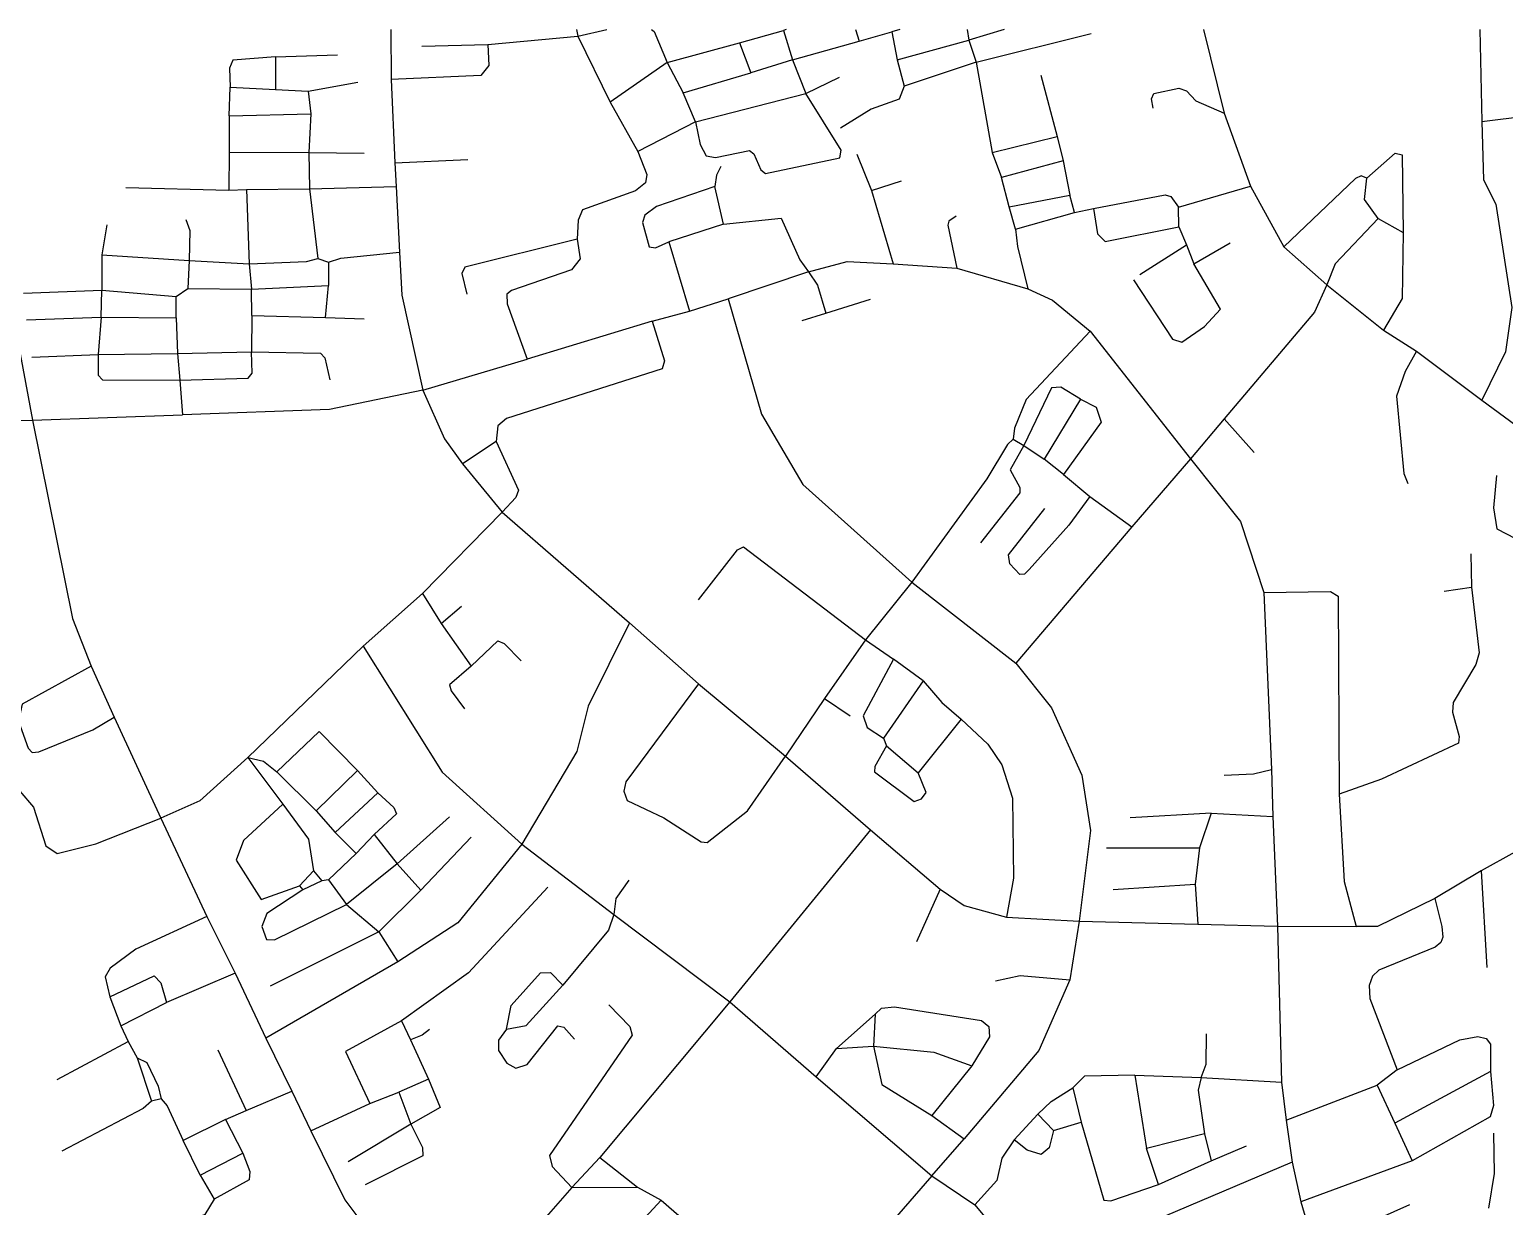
# Model space of a CAD drawing. Header units: inches. Extents: x 13510994 to 13518474, y 3660267 to 3664767.
# Drawn here: x 13513596 to 13514977, y 3663666 to 3664767 of the extents above; entities that cross this region are included whole.
import ezdxf

# ---------------------------------------------------------------- set-up
doc = ezdxf.new("R2010")
doc.units = ezdxf.units.IN
doc.header["$MEASUREMENT"] = 0

msp = doc.modelspace()

# ---------------------------------------------------------------- linework, layer by layer
for points in [[(13513934.8, 3664767.3), (13513935, 3664720.6)], [(13514025.6, 3664753.2), (13514109.6, 3664761.1)], [(13514108.3, 3664767.3), (13514109.6, 3664761.1)], [(13514109.6, 3664761.1), (13514136.8, 3664767.3)], [(13514109.6, 3664761.1), (13514140, 3664699.4)], [(13514178.5, 3664767.3), (13514181.2, 3664765.6), (13514193.4, 3664736.4)], [(13514260.9, 3664755), (13514302.1, 3664766.5)], [(13514304.8, 3664767.3), (13514302.1, 3664766.5)], [(13514302.1, 3664766.5), (13514310.5, 3664739.1)], [(13514369.6, 3664767.3), (13514373, 3664756.3)], [(13514373, 3664756.3), (13514403.5, 3664765.1)], [(13514411, 3664767.3), (13514403.5, 3664765.1)], [(13514403.5, 3664765.1), (13514408.5, 3664739.1)], [(13514474.1, 3664767.3), (13514475.7, 3664757.4)], [(13514508.8, 3664767.3), (13514475.7, 3664757.4)], [(13514482.4, 3664736.9), (13514590.2, 3664763.6)], [(13514695.3, 3664767.3), (13514714.7, 3664689.1)], [(13514954.1, 3664767.3), (13514955.9, 3664681.4)], [(13514025.6, 3664753.2), (13514026.3, 3664733.8), (13514019, 3664724.3), (13513935, 3664720.6)], [(13513963.7, 3664751.6), (13514025.6, 3664753.2)], [(13514193.4, 3664736.4), (13514260.9, 3664755)], [(13514260.9, 3664755), (13514271.6, 3664726.8)], [(13514310.5, 3664739.1), (13514373, 3664756.3)], [(13514408.5, 3664739.1), (13514475.7, 3664757.4)], [(13514475.7, 3664757.4), (13514482.4, 3664736.9)], [(13513826.7, 3664741.7), (13513786.8, 3664738.6), (13513783.7, 3664731.2), (13513784.4, 3664713.4)], [(13513826.7, 3664741.7), (13513884.7, 3664743.6)], [(13513826.7, 3664741.7), (13513826.7, 3664711.3)], [(13514193.4, 3664736.4), (13514140, 3664699.4)], [(13514193.4, 3664736.4), (13514208.4, 3664708.1)], [(13514310.5, 3664739.1), (13514271.6, 3664726.8)], [(13514310.5, 3664739.1), (13514323.2, 3664707.4)], [(13514408.5, 3664739.1), (13514415.2, 3664714.3)], [(13514482.4, 3664736.9), (13514415.2, 3664714.3)], [(13514482.4, 3664736.9), (13514497.5, 3664652.3)], [(13513543.3, 3664729.2), (13513547, 3664680.3), (13513599.3, 3664401.8)], [(13513857.4, 3664709.5), (13513903.7, 3664718.1)], [(13513935, 3664720.6), (13513938.4, 3664642.5)], [(13514208.4, 3664708.1), (13514271.6, 3664726.8)], [(13514323.2, 3664707.4), (13514354.7, 3664722.6)], [(13514543.2, 3664724.6), (13514558.3, 3664667.3)], [(13513783.2, 3664686.7), (13513784.4, 3664713.4)], [(13513784.4, 3664713.4), (13513826.7, 3664711.3)], [(13513826.7, 3664711.3), (13513857.4, 3664709.5)], [(13513857.4, 3664709.5), (13513859.7, 3664688.5)], [(13514219.8, 3664680.9), (13514208.4, 3664708.1)], [(13514219.8, 3664680.9), (13514323.2, 3664707.4)], [(13514219.8, 3664680.9), (13514224.3, 3664659.7), (13514229.8, 3664649.2), (13514238.4, 3664647.6), (13514270.4, 3664654.1), (13514274.4, 3664650.9), (13514280.9, 3664635.9), (13514285.4, 3664632.7), (13514354.8, 3664647.4), (13514356.1, 3664654.3), (13514323.2, 3664707.4)], [(13514415.2, 3664714.3), (13514410.5, 3664702.2), (13514384.3, 3664692.7), (13514355.7, 3664675.1)], [(13514648.2, 3664693.6), (13514646.6, 3664702.4), (13514649, 3664707.4), (13514672.4, 3664712.3), (13514679.4, 3664709.8), (13514688.3, 3664700.7), (13514714.7, 3664689.1)], [(13514140, 3664699.4), (13514165.7, 3664653.3)], [(13514955.9, 3664681.4), (13514998.7, 3664686.4), (13515025.6, 3664699.5)], [(13513783.2, 3664686.7), (13513859.7, 3664688.5)], [(13513783.2, 3664686.7), (13513783.4, 3664652.7)], [(13513859.7, 3664688.5), (13513857.9, 3664652.1)], [(13514219.8, 3664680.9), (13514165.7, 3664653.3)], [(13514714.7, 3664689.1), (13514739.2, 3664620.6)], [(13514955.9, 3664681.4), (13514957.5, 3664626.7), (13514968.9, 3664603.8), (13514984.1, 3664507.1), (13514977.9, 3664465.7), (13514955.8, 3664420.5)], [(13514497.5, 3664652.3), (13514558.3, 3664667.3)], [(13514558.3, 3664667.3), (13514564, 3664644.3)], [(13513783.4, 3664652.7), (13513783, 3664617.1)], [(13513783.4, 3664652.7), (13513857.9, 3664652.1)], [(13513857.9, 3664652.1), (13513909.7, 3664651.6)], [(13513857.9, 3664652.1), (13513858.4, 3664618.1)], [(13514165.7, 3664653.3), (13514174.2, 3664631.7), (13514173.1, 3664623.8), (13514163.6, 3664616.4), (13514114.1, 3664598.6), (13514109.9, 3664589), (13514109.2, 3664571.1)], [(13514370.7, 3664650.6), (13514384.7, 3664616.6)], [(13514497.5, 3664652.3), (13514506.3, 3664628.9)], [(13514848.2, 3664628.1), (13514874.8, 3664651.7), (13514881.2, 3664650), (13514882.3, 3664577.4)], [(13513938.4, 3664642.5), (13514006.7, 3664645.7)], [(13513938.4, 3664642.5), (13513939.6, 3664620.5)], [(13514243.7, 3664639.1), (13514239.4, 3664631), (13514237.9, 3664620.5)], [(13514564, 3664644.3), (13514506.3, 3664628.9)], [(13514564, 3664644.3), (13514570.1, 3664612.2)], [(13514384.7, 3664616.6), (13514412.7, 3664625.6)], [(13514513.5, 3664601.5), (13514506.3, 3664628.9)], [(13514848.2, 3664628.1), (13514842.8, 3664630.3), (13514837.7, 3664627.8), (13514770.5, 3664563.9)], [(13514858.7, 3664590.6), (13514846.2, 3664608.3), (13514848.2, 3664628.1)], [(13513686.7, 3664619.6), (13513783, 3664617.1)], [(13513783, 3664617.1), (13513799.6, 3664617.6)], [(13513799.6, 3664617.6), (13513858.4, 3664618.1)], [(13513799.6, 3664617.6), (13513801.9, 3664548.1)], [(13513858.4, 3664618.1), (13513939.6, 3664620.5)], [(13513858.4, 3664618.1), (13513866.2, 3664553.1)], [(13513939.6, 3664620.5), (13513942.9, 3664559)], [(13514237.9, 3664620.5), (13514183.2, 3664601.6), (13514172.5, 3664593.5), (13514170.3, 3664586.6), (13514176.5, 3664564.1), (13514182.3, 3664563), (13514194.8, 3664568.5)], [(13514245.9, 3664585.2), (13514237.9, 3664620.5)], [(13514384.7, 3664616.6), (13514404.9, 3664548.1)], [(13514513.5, 3664601.5), (13514570.1, 3664612.2)], [(13514574.5, 3664596), (13514570.1, 3664612.2)], [(13514592.3, 3664599.9), (13514659.4, 3664612.7), (13514664.7, 3664611), (13514671.8, 3664601)], [(13514671.8, 3664601), (13514739.2, 3664620.6)], [(13514739.2, 3664620.6), (13514770.5, 3664563.9)], [(13514519.5, 3664580.6), (13514513.5, 3664601.5)], [(13514519.5, 3664580.6), (13514574.5, 3664596)], [(13514574.5, 3664596), (13514592.3, 3664599.9)], [(13514592.3, 3664599.9), (13514596, 3664576.1), (13514603.3, 3664569), (13514672.3, 3664582.7)], [(13514672.3, 3664582.7), (13514671.8, 3664601)], [(13513668.7, 3664584.6), (13513664, 3664556.5)], [(13513742.7, 3664589.6), (13513746.6, 3664579.3), (13513745.8, 3664551.2)], [(13514245.9, 3664585.2), (13514194.8, 3664568.5)], [(13514245.9, 3664585.2), (13514300, 3664590.9), (13514317.6, 3664551.8), (13514325.7, 3664540.7)], [(13514463.7, 3664592.6), (13514457, 3664588.1), (13514455.9, 3664584.1), (13514464.6, 3664544)], [(13514519.5, 3664580.6), (13514521.1, 3664564.3), (13514530.9, 3664524.6)], [(13514672.3, 3664582.7), (13514679.3, 3664565.9)], [(13514858.7, 3664590.6), (13514818.6, 3664548.1), (13514810.7, 3664528.4)], [(13514858.7, 3664590.6), (13514882.3, 3664577.4)], [(13514109.2, 3664571.1), (13514004, 3664544.8), (13514001, 3664539.1), (13514005.7, 3664519.6)], [(13514109.2, 3664571.1), (13514111.8, 3664552.6), (13514103.8, 3664542.4), (13514047.7, 3664523.1), (13514043.3, 3664519.7), (13514043.6, 3664510.6), (13514062.2, 3664458.8)], [(13514194.8, 3664568.5), (13514214.2, 3664503.9)], [(13514686.3, 3664548.1), (13514720.2, 3664567.6)], [(13514882.3, 3664577.4), (13514881.3, 3664515.6), (13514863.8, 3664486.1)], [(13513664, 3664556.5), (13513745.8, 3664551.2)], [(13513664, 3664556.5), (13513664.1, 3664523.3)], [(13513801.9, 3664548.1), (13513855.6, 3664550.3), (13513866.2, 3664553.1)], [(13513866.2, 3664553.1), (13513876.2, 3664549.6)], [(13513876.2, 3664549.6), (13513887.7, 3664553.2), (13513942.9, 3664559)], [(13513942.9, 3664559), (13513945, 3664518.6), (13513964.7, 3664429.9)], [(13514635.7, 3664538.1), (13514679.3, 3664565.9)], [(13514679.3, 3664565.9), (13514686.3, 3664548.1)], [(13514770.5, 3664563.9), (13514810.7, 3664528.4)], [(13513745.8, 3664551.2), (13513744.7, 3664525.1)], [(13513745.8, 3664551.2), (13513801.9, 3664548.1)], [(13513801.9, 3664548.1), (13513804.2, 3664524.2)], [(13513876.2, 3664549.6), (13513876.2, 3664527.9)], [(13514325.7, 3664540.7), (13514250.4, 3664515.4)], [(13514325.7, 3664540.7), (13514361.9, 3664550.1), (13514404.9, 3664548.1)], [(13514325.7, 3664540.7), (13514333.9, 3664528), (13514341.7, 3664501.9)], [(13514404.9, 3664548.1), (13514464.6, 3664544)], [(13514464.6, 3664544), (13514530.9, 3664524.6)], [(13514629.7, 3664533.1), (13514666.4, 3664477.6), (13514675, 3664474.6), (13514696.4, 3664489.5), (13514711.2, 3664505.7), (13514686.3, 3664548.1)], [(13513733.7, 3664517.6), (13513744.7, 3664525.1)], [(13513744.7, 3664525.1), (13513804.2, 3664524.2)], [(13513804.2, 3664524.2), (13513876.2, 3664527.9)], [(13513873.4, 3664497.8), (13513876.2, 3664527.9)], [(13514810.7, 3664528.4), (13514799.1, 3664502.8), (13514714.8, 3664403)], [(13514810.7, 3664528.4), (13514863.8, 3664486.1)], [(13513590.7, 3664520.6), (13513664.1, 3664523.3)], [(13513663.5, 3664498.2), (13513664.1, 3664523.3)], [(13513664.1, 3664523.3), (13513733.7, 3664517.6)], [(13513733.8, 3664497.6), (13513733.7, 3664517.6)], [(13513804.4, 3664499.6), (13513804.2, 3664524.2)], [(13514214.2, 3664503.9), (13514250.4, 3664515.4)], [(13514250.4, 3664515.4), (13514281.6, 3664407.3), (13514320.4, 3664341.4), (13514422.2, 3664250.1)], [(13514341.7, 3664501.9), (13514383.7, 3664515.1)], [(13514530.9, 3664524.6), (13514554, 3664514.2), (13514589.4, 3664484.9)], [(13513593.7, 3664495.6), (13513663.5, 3664498.2)], [(13513663.5, 3664498.2), (13513660.6, 3664463.2)], [(13513663.5, 3664498.2), (13513733.8, 3664497.6)], [(13513733.8, 3664497.6), (13513735.1, 3664464.1)], [(13513804.4, 3664499.6), (13513804.2, 3664465.7)], [(13513804.4, 3664499.6), (13513873.4, 3664497.8)], [(13513873.4, 3664497.8), (13513909.7, 3664496.6)], [(13514179.3, 3664494.5), (13514214.2, 3664503.9)], [(13514319.7, 3664495.1), (13514341.7, 3664501.9)], [(13514179.3, 3664494.5), (13514190.7, 3664457.2), (13514188.5, 3664449.7), (13514042.8, 3664403.3), (13514034.8, 3664396.3), (13514033.4, 3664381.7)], [(13514179.3, 3664494.5), (13514062.2, 3664458.8)], [(13514589.4, 3664484.9), (13514529.5, 3664421.1), (13514518.5, 3664394.2), (13514517.2, 3664384.1)], [(13514589.4, 3664484.9), (13514683.2, 3664365.7)], [(13514863.8, 3664486.1), (13514894.7, 3664466.4)], [(13513598.7, 3664460.6), (13513660.6, 3664463.2)], [(13513660.6, 3664463.2), (13513735.1, 3664464.1)], [(13513660.6, 3664463.2), (13513660.7, 3664444), (13513664.8, 3664439.4), (13513737.2, 3664439.2)], [(13513735.1, 3664464.1), (13513804.2, 3664465.7)], [(13513735.1, 3664464.1), (13513737.2, 3664439.2)], [(13513737.2, 3664439.2), (13513801.2, 3664440.9), (13513804.8, 3664445.8), (13513804.2, 3664465.7)], [(13513804.2, 3664465.7), (13513868.9, 3664464.3), (13513872.8, 3664460), (13513877.7, 3664439.6)], [(13513964.7, 3664429.9), (13514062.2, 3664458.8)], [(13514894.7, 3664466.4), (13514884.1, 3664447.2), (13514875.9, 3664424.3), (13514882.8, 3664351.9), (13514886.7, 3664342.6)], [(13514894.7, 3664466.4), (13514955.8, 3664420.5)], [(13513737.2, 3664439.2), (13513739.7, 3664406.6)], [(13513964.7, 3664429.9), (13513877.1, 3664411.7), (13513739.7, 3664406.6)], [(13513964.7, 3664429.9), (13513985, 3664384.3), (13514001.8, 3664360.8)], [(13514580.2, 3664421.5), (13514561.7, 3664432.5), (13514553, 3664432.1), (13514527.2, 3664378.1)], [(13514580.2, 3664421.5), (13514546.1, 3664365.1)], [(13514580.2, 3664421.5), (13514594.9, 3664413.9), (13514599.5, 3664399.8), (13514564.4, 3664351)], [(13514955.8, 3664420.5), (13515034.7, 3664362.6)], [(13513437.7, 3664398), (13513599.3, 3664401.8)], [(13513599.3, 3664401.8), (13513739.7, 3664406.6)], [(13513599.3, 3664401.8), (13513636.8, 3664216.2), (13513654, 3664171.4)], [(13514714.8, 3664403), (13514683.2, 3664365.7)], [(13514714.8, 3664403), (13514742.7, 3664371.6)], [(13514033.4, 3664381.7), (13514001.8, 3664360.8)], [(13514033.4, 3664381.7), (13514054, 3664336.1), (13514051.7, 3664329.5), (13514038.9, 3664315.6)], [(13514517.2, 3664384.1), (13514511.9, 3664379), (13514492.5, 3664346.7), (13514422.2, 3664250.1)], [(13514527.2, 3664378.1), (13514514.5, 3664355.2), (13514523.3, 3664338.6), (13514523.3, 3664333.6), (13514486.7, 3664287.1)], [(13514517.2, 3664384.1), (13514527.2, 3664378.1)], [(13514527.2, 3664378.1), (13514546.1, 3664365.1)], [(13514001.8, 3664360.8), (13514038.9, 3664315.6)], [(13514564.4, 3664351), (13514546.1, 3664365.1)], [(13514683.2, 3664365.7), (13514628.3, 3664302)], [(13514683.2, 3664365.7), (13514729.9, 3664307), (13514751.7, 3664240.6)], [(13514969.7, 3664350.1), (13514966.7, 3664319.7), (13514969.8, 3664300), (13514987.3, 3664290.9), (13515006.7, 3664287.3), (13515012.9, 3664290.4), (13515016.5, 3664296.5), (13515016.7, 3664330.4), (13515034.7, 3664362.6)], [(13514564.4, 3664351), (13514589.1, 3664330.2)], [(13514589.1, 3664330.2), (13514569.4, 3664303.6), (13514532.3, 3664262), (13514527.7, 3664257.7), (13514523.5, 3664257.4), (13514514, 3664267.2), (13514512.7, 3664275.6), (13514546.7, 3664319.1)], [(13514589.1, 3664330.2), (13514628.3, 3664302)], [(13514038.9, 3664315.6), (13513964.4, 3664239.6)], [(13514038.9, 3664315.6), (13514158, 3664212.2)], [(13514628.3, 3664302), (13514519.8, 3664174.4)], [(13514222.7, 3664233.6), (13514259.3, 3664280.3), (13514264.8, 3664283.1), (13514378.9, 3664196.1)], [(13514945.7, 3664276.6), (13514946.2, 3664245.4)], [(13514422.2, 3664250.1), (13514378.9, 3664196.1)], [(13514422.2, 3664250.1), (13514519.8, 3664174.4)], [(13513964.4, 3664239.6), (13513908.6, 3664190.4)], [(13513964.4, 3664239.6), (13513981.7, 3664211.4)], [(13514751.7, 3664240.6), (13514814.2, 3664241.4), (13514821.4, 3664236.9), (13514822.3, 3664051.8)], [(13514751.7, 3664240.6), (13514758.9, 3664074.7)], [(13514946.2, 3664245.4), (13514953.5, 3664184), (13514950.2, 3664173.1), (13514928.9, 3664137.6), (13514928.3, 3664128.6), (13514934.8, 3664105.7), (13514934.1, 3664099.5), (13514862.1, 3664065.7), (13514822.3, 3664051.8)], [(13514920.7, 3664241.6), (13514946.2, 3664245.4)], [(13513981.7, 3664211.4), (13514000.7, 3664227.6)], [(13513981.7, 3664211.4), (13514010, 3664171.4)], [(13514158, 3664212.2), (13514119.3, 3664134.1), (13514108.9, 3664091.7), (13514057.3, 3664005)], [(13514158, 3664212.2), (13514222.7, 3664155.1)], [(13514010, 3664171.4), (13514034.7, 3664195.1), (13514040.6, 3664192.6), (13514056.7, 3664176.6)], [(13514378.9, 3664196.1), (13514340.6, 3664141.4)], [(13514378.9, 3664196.1), (13514405.1, 3664178)], [(13513908.6, 3664190.4), (13513800.8, 3664086)], [(13513908.6, 3664190.4), (13513982.8, 3664072.2), (13514057.3, 3664005)], [(13513654, 3664171.4), (13513589.5, 3664135.9), (13513586, 3664120), (13513595.2, 3664094.7), (13513598.8, 3664090.7), (13513605.3, 3664091.4), (13513655.7, 3664112.1), (13513675.7, 3664123.8)], [(13513654, 3664171.4), (13513675.7, 3664123.8)], [(13514010, 3664171.4), (13513989.5, 3664154), (13513991.1, 3664148.5), (13514003.7, 3664131.6)], [(13514405.1, 3664178), (13514376.7, 3664125.1), (13514380.5, 3664114), (13514395.7, 3664104.1)], [(13514433, 3664157.7), (13514405.1, 3664178)], [(13514519.8, 3664174.4), (13514553.2, 3664132.6), (13514581.6, 3664069.6), (13514589.7, 3664017.7), (13514579, 3663932.9)], [(13514222.7, 3664155.1), (13514154.5, 3664063.2), (13514152.7, 3664054.5), (13514155.9, 3664045.8), (13514190.1, 3664029.6), (13514225.1, 3664007.3), (13514230.8, 3664006.6), (13514268.4, 3664036.3), (13514304, 3664087.3)], [(13514222.7, 3664155.1), (13514304, 3664087.3)], [(13514433, 3664157.7), (13514395.7, 3664104.1)], [(13514433, 3664157.7), (13514450.5, 3664137.5), (13514468.5, 3664122)], [(13514340.6, 3664141.4), (13514304, 3664087.3)], [(13514340.6, 3664141.4), (13514364.7, 3664125.1)], [(13513675.7, 3664123.8), (13513719.2, 3664029.2)], [(13514468.5, 3664122), (13514428.4, 3664071.7)], [(13514468.5, 3664122), (13514493.4, 3664098.6), (13514506.7, 3664079.2), (13514516.6, 3664048.1), (13514517.6, 3663973.2), (13514510.9, 3663936.7)], [(13513827.9, 3664072.8), (13513867.7, 3664110.4), (13513903.5, 3664074)], [(13514398.7, 3664097.1), (13514387.7, 3664077.8), (13514387.5, 3664072.6), (13514424.6, 3664044.9), (13514431.3, 3664047.4), (13514435.6, 3664053.3), (13514428.4, 3664071.7)], [(13514395.7, 3664104.1), (13514398.7, 3664097.1)], [(13514398.7, 3664097.1), (13514428.4, 3664071.7)], [(13513800.8, 3664086), (13513755.8, 3664045.5), (13513719.2, 3664029.2)], [(13513800.8, 3664086), (13513833.4, 3664042.4)], [(13513800.8, 3664086), (13513815.6, 3664082.7), (13513827.9, 3664072.8)], [(13514304, 3664087.3), (13514383.6, 3664018.5)], [(13513488.8, 3664075.3), (13513538.6, 3664067.9), (13513587.5, 3664054.7), (13513600.2, 3664039.6), (13513611.8, 3664003.3), (13513622.4, 3663996.1), (13513658.6, 3664005.3), (13513719.2, 3664029.2)], [(13513827.9, 3664072.8), (13513864.8, 3664036.3)], [(13513864.8, 3664036.3), (13513903.5, 3664074)], [(13513922.5, 3664053), (13513903.5, 3664074)], [(13514714.7, 3664069.6), (13514742.1, 3664070.9), (13514758.9, 3664074.7)], [(13514758.9, 3664074.7), (13514760.3, 3664031)], [(13513833.4, 3664042.4), (13513796.6, 3664008.4), (13513790, 3663990.1), (13513813.3, 3663953.3), (13513849.2, 3663966.1)], [(13513833.4, 3664042.4), (13513857.5, 3664009.6), (13513862.2, 3663980.1)], [(13513922.5, 3664053), (13513882.6, 3664016)], [(13513922.5, 3664053), (13513937.5, 3664039.2), (13513940.1, 3664033.2), (13513919.2, 3664014)], [(13514822.3, 3664051.8), (13514827.1, 3663970.1), (13514838.2, 3663927.9)], [(13513719.2, 3664029.2), (13513762.3, 3663937.3)], [(13513864.8, 3664036.3), (13513882.6, 3664016)], [(13513989.7, 3664030.6), (13513940.7, 3663986.5)], [(13514702.5, 3664034.1), (13514626.7, 3664029.6)], [(13514702.5, 3664034.1), (13514691.7, 3664001.6)], [(13514702.5, 3664034.1), (13514760.3, 3664031)], [(13514760.3, 3664031), (13514764.7, 3663928.2)], [(13515049.8, 3664032.5), (13514955.3, 3663980)], [(13513882.6, 3664016), (13513902.2, 3663996.1)], [(13513919.2, 3664014), (13513902.2, 3663996.1)], [(13513919.2, 3664014), (13513940.7, 3663986.5)], [(13514383.6, 3664018.5), (13514252, 3663857.5)], [(13514383.6, 3664018.5), (13514448.8, 3663963)], [(13514057.3, 3664005), (13513997.3, 3663931.4), (13513941.1, 3663895)], [(13514009.7, 3664011.6), (13513962.8, 3663962)], [(13514057.3, 3664005), (13514143.5, 3663939.2)], [(13514604.7, 3664001.6), (13514691.7, 3664001.6)], [(13514691.7, 3664001.6), (13514687.7, 3663967.6)], [(13513902.2, 3663996.1), (13513876.2, 3663971.6)], [(13513940.7, 3663986.5), (13513893.3, 3663948.6)], [(13513940.7, 3663986.5), (13513962.8, 3663962)], [(13513862.2, 3663980.1), (13513849.2, 3663966.1)], [(13513862.2, 3663980.1), (13513870.2, 3663970.6)], [(13514955.3, 3663980), (13514911.9, 3663954)], [(13514955.3, 3663980), (13514960.7, 3663889.6)], [(13513852.2, 3663962.1), (13513818.7, 3663940.1), (13513813.9, 3663927.9), (13513818.4, 3663915.6), (13513825.8, 3663915.5), (13513893.3, 3663948.6)], [(13513849.2, 3663966.1), (13513852.2, 3663962.1)], [(13513870.2, 3663970.6), (13513852.2, 3663962.1)], [(13513876.2, 3663971.6), (13513870.2, 3663970.6)], [(13513876.2, 3663971.6), (13513893.3, 3663948.6)], [(13513962.8, 3663962), (13513923.5, 3663923)], [(13514081.7, 3663964.6), (13514007.3, 3663884.5), (13513944.6, 3663839.7)], [(13514157.4, 3663971.3), (13514145.2, 3663954.1), (13514143.5, 3663939.2)], [(13514448.8, 3663963), (13514426.7, 3663913.6)], [(13514448.8, 3663963), (13514471.4, 3663947.7), (13514510.9, 3663936.7)], [(13514610.7, 3663962.6), (13514687.7, 3663967.6)], [(13514687.7, 3663967.6), (13514690, 3663930)], [(13513893.3, 3663948.6), (13513923.5, 3663923)], [(13514911.9, 3663954), (13514858.2, 3663927.8), (13514838.2, 3663927.9)], [(13514911.9, 3663954), (13514918.5, 3663928), (13514919.4, 3663917.8), (13514917.4, 3663912.9), (13514912.1, 3663908.7), (13514859.6, 3663887.2), (13514853.5, 3663881.5), (13514850.5, 3663872.7), (13514851, 3663860.6), (13514876.7, 3663793.7)], [(13513762.3, 3663937.3), (13513695.8, 3663906.8), (13513671.8, 3663889), (13513667.2, 3663880.9), (13513671.7, 3663862.1)], [(13513762.3, 3663937.3), (13513789, 3663884.1)], [(13514143.5, 3663939.2), (13514138.4, 3663924.5), (13514095.6, 3663873.1)], [(13514143.5, 3663939.2), (13514252, 3663857.5)], [(13514510.9, 3663936.7), (13514579, 3663932.9)], [(13514579, 3663932.9), (13514570.1, 3663877.9)], [(13514579, 3663932.9), (13514690, 3663930)], [(13513923.5, 3663923), (13513821.7, 3663872.1)], [(13513923.5, 3663923), (13513941.1, 3663895)], [(13514690, 3663930), (13514764.7, 3663928.2)], [(13514764.7, 3663928.2), (13514768.4, 3663782.1)], [(13514764.7, 3663928.2), (13514838.2, 3663927.9)], [(13513941.1, 3663895), (13513817.6, 3663823.3)], [(13513671.7, 3663862.1), (13513713, 3663881.6), (13513719.5, 3663875.3), (13513724.6, 3663856.7)], [(13513789, 3663884.1), (13513724.6, 3663856.7)], [(13513789, 3663884.1), (13513817.6, 3663823.3)], [(13514043, 3663831.8), (13514047.4, 3663854.1), (13514074.9, 3663884.5), (13514084.2, 3663885), (13514095.6, 3663873.1)], [(13514570.1, 3663877.9), (13514541.2, 3663812), (13514471.3, 3663729.1)], [(13514500.7, 3663877.1), (13514523.7, 3663882.2), (13514570.1, 3663877.9)], [(13513671.7, 3663862.1), (13513682, 3663834.9)], [(13514043, 3663831.8), (13514061.4, 3663835.2), (13514095.6, 3663873.1)], [(13513682, 3663834.9), (13513724.6, 3663856.7)], [(13514138.7, 3663854.6), (13514158.3, 3663834.3), (13514160.6, 3663826.3), (13514083.2, 3663713.7), (13514085.8, 3663703.4), (13514104.1, 3663683.6)], [(13514252, 3663857.5), (13514130.4, 3663711.8)], [(13514252, 3663857.5), (13514332.7, 3663787.1)], [(13514387.9, 3663845.8), (13514393.8, 3663851.5), (13514406.1, 3663852.6), (13514487.7, 3663840.1), (13514494.3, 3663834.4), (13514495.1, 3663824.8), (13514478.5, 3663797.4)], [(13513682, 3663834.9), (13513688.7, 3663820.4)], [(13513944.6, 3663839.7), (13513892.3, 3663811), (13513915, 3663762.3)], [(13513944.6, 3663839.7), (13513953.1, 3663821.9)], [(13514043, 3663831.8), (13514035.5, 3663821.5), (13514035.3, 3663812), (13514043.2, 3663800.1), (13514051.6, 3663795.4), (13514062.3, 3663798.8), (13514090.9, 3663835), (13514096.7, 3663833.8), (13514106.7, 3663822.6)], [(13514387.9, 3663845.8), (13514351.7, 3663813.7)], [(13514387.9, 3663845.8), (13514386.5, 3663815.8)], [(13513817.6, 3663823.3), (13513842, 3663773.9)], [(13513970.7, 3663831.6), (13513964.1, 3663826.2), (13513953.1, 3663821.9)], [(13513953.1, 3663821.9), (13513969.8, 3663785.1)], [(13514693.3, 3663786.5), (13514698, 3663799), (13514698.2, 3663827.6)], [(13514876.7, 3663793.7), (13514935.2, 3663821.9), (13514952, 3663825.1), (13514960, 3663823), (13514963.9, 3663817.9), (13514964.1, 3663792.2)], [(13513622.2, 3663784.6), (13513688.7, 3663820.4)], [(13513688.7, 3663820.4), (13513697.2, 3663805.1)], [(13513772.7, 3663812.6), (13513799.2, 3663755.8)], [(13514332.7, 3663787.1), (13514351.7, 3663813.7)], [(13514351.7, 3663813.7), (13514386.5, 3663815.8)], [(13514386.5, 3663815.8), (13514394.2, 3663780), (13514441, 3663751.1)], [(13514386.5, 3663815.8), (13514443, 3663810.3), (13514478.5, 3663797.4)], [(13513697.2, 3663805.1), (13513710.7, 3663764.6)], [(13513697.2, 3663805.1), (13513706.1, 3663800.5), (13513716.9, 3663778.5), (13513719.7, 3663766.6)], [(13514478.5, 3663797.4), (13514441, 3663751.1)], [(13514876.7, 3663793.7), (13514857.8, 3663779.5)], [(13513969.8, 3663785.1), (13513942.1, 3663773)], [(13513969.8, 3663785.1), (13513980.8, 3663758.4), (13513953.3, 3663742.8)], [(13514332.7, 3663787.1), (13514441.2, 3663694.5)], [(13514631.2, 3663788.8), (13514583.9, 3663787.9), (13514573.1, 3663776.8)], [(13514631.2, 3663788.8), (13514693.3, 3663786.5)], [(13514631.2, 3663788.8), (13514642.1, 3663720.2)], [(13514693.3, 3663786.5), (13514690.4, 3663774.6), (13514696.2, 3663733.9)], [(13514693.3, 3663786.5), (13514768.4, 3663782.1)], [(13514768.4, 3663782.1), (13514772.8, 3663746.7)], [(13514772.8, 3663746.7), (13514857.8, 3663779.5)], [(13514857.8, 3663779.5), (13514874.3, 3663744)], [(13514964.1, 3663792.2), (13514874.3, 3663744)], [(13514964.1, 3663792.2), (13514966.7, 3663760.4), (13514963.6, 3663749.9), (13514890.6, 3663708.7)], [(13513719.7, 3663766.6), (13513710.7, 3663764.6)], [(13513719.7, 3663766.6), (13513725.4, 3663760), (13513740.3, 3663727.8)], [(13513799.2, 3663755.8), (13513842, 3663773.9)], [(13513842, 3663773.9), (13513859.9, 3663736.8)], [(13513915, 3663762.3), (13513942.1, 3663773)], [(13513942.1, 3663773), (13513953.3, 3663742.8)], [(13514540.2, 3663752.2), (13514552.7, 3663764.1), (13514573.1, 3663776.8)], [(13514573.1, 3663776.8), (13514580.7, 3663744.7)], [(13513710.7, 3663764.6), (13513702.7, 3663757.6), (13513626.7, 3663717.6)], [(13513779.8, 3663747.3), (13513799.2, 3663755.8)], [(13513859.9, 3663736.8), (13513915, 3663762.3)], [(13514540.2, 3663752.2), (13514518.2, 3663728.4)], [(13514555, 3663737.1), (13514540.2, 3663752.2)], [(13513779.8, 3663747.3), (13513740.3, 3663727.8)], [(13513779.8, 3663747.3), (13513796, 3663715.9)], [(13513953.3, 3663742.8), (13513894.7, 3663707.6)], [(13513953.3, 3663742.8), (13513964.3, 3663721.1), (13513964.6, 3663713.3), (13513910.7, 3663686.1)], [(13514441, 3663751.1), (13514471.3, 3663729.1)], [(13514555, 3663737.1), (13514580.7, 3663744.7)], [(13514580.7, 3663744.7), (13514602, 3663671.7), (13514608.7, 3663671.1), (13514653.3, 3663686.4)], [(13514772.8, 3663746.7), (13514778.2, 3663707.3)], [(13514874.3, 3663744), (13514890.6, 3663708.7)], [(13513756.1, 3663695.1), (13513740.3, 3663727.8)], [(13513859.9, 3663736.8), (13513891.6, 3663672.1), (13513937.4, 3663610.9)], [(13514441.2, 3663694.5), (13514471.3, 3663729.1)], [(13514518.2, 3663728.4), (13514506.5, 3663711), (13514501.8, 3663690.3), (13514481.2, 3663667.5)], [(13514555, 3663737.1), (13514550.9, 3663720.7), (13514543.5, 3663714.5), (13514530.2, 3663718.7), (13514518.2, 3663728.4)], [(13514696.2, 3663733.9), (13514642.1, 3663720.2)], [(13514696.2, 3663733.9), (13514702.5, 3663708.7)], [(13514966.7, 3663734.6), (13514967.5, 3663696.9), (13514962.1, 3663664.2)], [(13513756.1, 3663695.1), (13513796, 3663715.9)], [(13513796, 3663715.9), (13513802.8, 3663698.7), (13513802, 3663690.7), (13513769.4, 3663672.9)], [(13514130.4, 3663711.8), (13514104.1, 3663683.6)], [(13514130.4, 3663711.8), (13514165.6, 3663684.1)], [(13514653.3, 3663686.4), (13514642.1, 3663720.2)], [(13514702.5, 3663708.7), (13514735.7, 3663722.6)], [(13514778.2, 3663707.3), (13514627.6, 3663643.3)], [(13514653.3, 3663686.4), (13514702.5, 3663708.7)], [(13514778.2, 3663707.3), (13514786.5, 3663670.4)], [(13514890.6, 3663708.7), (13514786.5, 3663670.4)], [(13513756.1, 3663695.1), (13513769.4, 3663672.9)], [(13514104.1, 3663683.6), (13514080.2, 3663656.2)], [(13514104.1, 3663683.6), (13514165.6, 3663684.1)], [(13514165.6, 3663684.1), (13514187.8, 3663671.8)], [(13514441.2, 3663694.5), (13514352.5, 3663592.7), (13514298.7, 3663558.3)], [(13514441.2, 3663694.5), (13514481.2, 3663667.5)], [(13513769.4, 3663672.9), (13513760.5, 3663658.5), (13513688.2, 3663625), (13513649.7, 3663592.1)], [(13514080.2, 3663656.2), (13514109.4, 3663636.2), (13514143.9, 3663638.2), (13514164.8, 3663647.1), (13514187.8, 3663671.8)], [(13514187.8, 3663671.8), (13514254, 3663614.2), (13514274.8, 3663589.2)], [(13514786.5, 3663670.4), (13514800.1, 3663623.7)], [(13514481.2, 3663667.5), (13514534, 3663604.1)], [(13514888.2, 3663667.6), (13514812.1, 3663633.3), (13514800.1, 3663623.7)]]:
    msp.add_lwpolyline(points)

doc.saveas('drawing.dxf')
